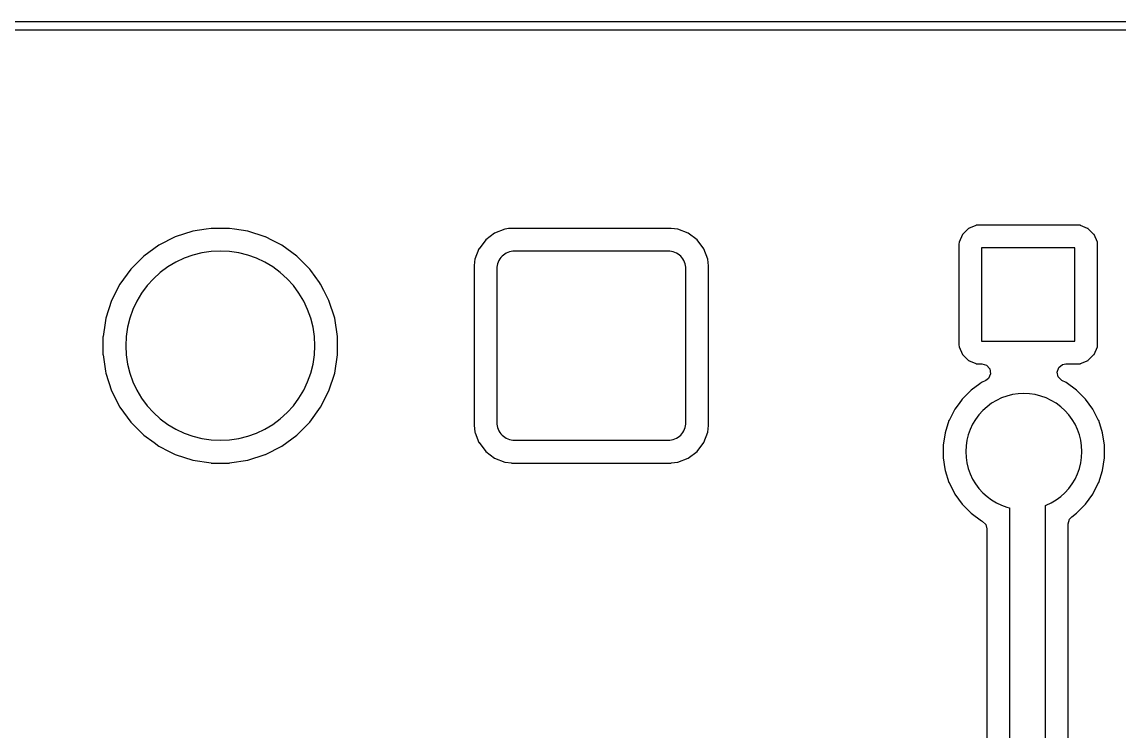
# Model space of a CAD drawing. Header units: metres. Extents: x 92.3 to 181.5, y -134.8 to -50.6.
# Drawn here: x 140.28 to 155.3, y -60.27 to -50.57 of the extents above; entities that cross this region are included whole.
import ezdxf

# ---------------------------------------------------------------- set-up
doc = ezdxf.new("R2010")
doc.units = ezdxf.units.M

msp = doc.modelspace()

# ---------------------------------------------------------------- linework, layer by layer
for points in [[(181.474, -50.571), (92.276, -50.571)], [(92.381, -50.8), (92.381, -134.55), (92.391, -134.6), (92.435, -134.65), (92.5, -134.669), (181.25, -134.669), (181.3, -134.659), (181.35, -134.615), (181.369, -134.55), (181.369, -50.8), (181.359, -50.75), (181.315, -50.7), (181.25, -50.681), (92.5, -50.681), (92.45, -50.691), (92.4, -50.735), (92.381, -50.8)], [(141.395, -54.873), (141.395, -54.873), (141.395, -54.873), (141.394, -54.874), (141.394, -54.874), (141.394, -54.874), (141.394, -54.874), (141.394, -54.874), (141.394, -54.874), (141.394, -54.874), (141.394, -55.126), (141.394, -55.126), (141.394, -55.126), (141.394, -55.126), (141.394, -55.126), (141.394, -55.126), (141.394, -55.126), (141.395, -55.127), (141.395, -55.127), (141.395, -55.127), (141.43, -55.348), (141.434, -55.376), (141.434, -55.376), (141.434, -55.376), (141.434, -55.376), (141.434, -55.376), (141.434, -55.376), (141.434, -55.376), (141.434, -55.376), (141.434, -55.376), (141.434, -55.376), (141.512, -55.616), (141.512, -55.616), (141.512, -55.616), (141.512, -55.616), (141.512, -55.616), (141.512, -55.616), (141.512, -55.616), (141.512, -55.616), (141.512, -55.617), (141.512, -55.617), (141.627, -55.841), (141.627, -55.841), (141.627, -55.841), (141.627, -55.841), (141.627, -55.841), (141.627, -55.841), (141.627, -55.842), (141.627, -55.842), (141.627, -55.842), (141.627, -55.842), (141.775, -56.046), (141.775, -56.046), (141.775, -56.046), (141.775, -56.046), (141.775, -56.046), (141.775, -56.046), (141.775, -56.046), (141.775, -56.046), (141.775, -56.046), (141.776, -56.046), (141.776, -56.046), (141.776, -56.046), (141.954, -56.224), (141.954, -56.224), (141.954, -56.224), (141.954, -56.225), (141.954, -56.225), (141.954, -56.225), (141.954, -56.225), (141.954, -56.225), (141.954, -56.225), (141.954, -56.225), (141.954, -56.225), (141.954, -56.225), (142.094, -56.326), (142.158, -56.373), (142.158, -56.373), (142.158, -56.373), (142.158, -56.373), (142.159, -56.373), (142.159, -56.373), (142.159, -56.373), (142.159, -56.373), (142.159, -56.373), (142.159, -56.373), (142.302, -56.446), (142.383, -56.488), (142.383, -56.488), (142.384, -56.488), (142.384, -56.488), (142.384, -56.488), (142.384, -56.488), (142.384, -56.488), (142.384, -56.488), (142.384, -56.488), (142.624, -56.566), (142.624, -56.566), (142.624, -56.566), (142.624, -56.566), (142.624, -56.566), (142.624, -56.566), (142.624, -56.566), (142.624, -56.566), (142.624, -56.566), (142.624, -56.566), (142.873, -56.605), (142.873, -56.605), (142.873, -56.605), (142.874, -56.606), (142.874, -56.606), (142.874, -56.606), (142.874, -56.606), (142.874, -56.606), (142.874, -56.606), (142.874, -56.606), (143.126, -56.606), (143.126, -56.606), (143.126, -56.606), (143.126, -56.606), (143.126, -56.606), (143.126, -56.606), (143.126, -56.606), (143.127, -56.605), (143.127, -56.605), (143.127, -56.605), (143.376, -56.566), (143.376, -56.566), (143.376, -56.566), (143.376, -56.566), (143.376, -56.566), (143.376, -56.566), (143.376, -56.566), (143.376, -56.566), (143.376, -56.566), (143.376, -56.566), (143.616, -56.488), (143.616, -56.488), (143.616, -56.488), (143.616, -56.488), (143.616, -56.488), (143.616, -56.488), (143.616, -56.488), (143.616, -56.488), (143.617, -56.488), (143.617, -56.488), (143.841, -56.373), (143.841, -56.373), (143.841, -56.373), (143.841, -56.373), (143.841, -56.373), (143.841, -56.373), (143.842, -56.373), (143.842, -56.373), (143.842, -56.373), (143.842, -56.373), (144.046, -56.225), (144.046, -56.225), (144.046, -56.225), (144.046, -56.225), (144.046, -56.225), (144.046, -56.225), (144.046, -56.225), (144.046, -56.224), (144.046, -56.224), (144.046, -56.224), (144.224, -56.046), (144.224, -56.046), (144.224, -56.046), (144.225, -56.046), (144.225, -56.046), (144.225, -56.046), (144.225, -56.046), (144.225, -56.046), (144.225, -56.046), (144.225, -56.046), (144.373, -55.842), (144.373, -55.842), (144.373, -55.842), (144.373, -55.842), (144.373, -55.841), (144.373, -55.841), (144.373, -55.841), (144.373, -55.841), (144.373, -55.841), (144.373, -55.841), (144.488, -55.617), (144.488, -55.617), (144.488, -55.616), (144.488, -55.616), (144.488, -55.616), (144.488, -55.616), (144.488, -55.616), (144.488, -55.616), (144.488, -55.616), (144.488, -55.616), (144.566, -55.376), (144.566, -55.376), (144.566, -55.376), (144.566, -55.376), (144.566, -55.376), (144.566, -55.376), (144.566, -55.376), (144.566, -55.376), (144.566, -55.376), (144.566, -55.376), (144.605, -55.127), (144.605, -55.127), (144.605, -55.127), (144.605, -55.126), (144.605, -55.126), (144.605, -55.126), (144.605, -55.126), (144.605, -55.126), (144.605, -55.126), (144.605, -55.126), (144.605, -54.874), (144.605, -54.874), (144.605, -54.874), (144.605, -54.874), (144.605, -54.874), (144.605, -54.874), (144.605, -54.874), (144.605, -54.873), (144.605, -54.873), (144.605, -54.873), (144.566, -54.624), (144.566, -54.624), (144.566, -54.624), (144.566, -54.624), (144.566, -54.624), (144.566, -54.624), (144.566, -54.624), (144.566, -54.624), (144.566, -54.624), (144.566, -54.624), (144.488, -54.384), (144.488, -54.384), (144.488, -54.384), (144.488, -54.384), (144.488, -54.384), (144.488, -54.384), (144.488, -54.384), (144.488, -54.383), (144.488, -54.383), (144.418, -54.246), (144.373, -54.159), (144.373, -54.159), (144.373, -54.159), (144.373, -54.159), (144.373, -54.159), (144.373, -54.159), (144.373, -54.158), (144.373, -54.158), (144.373, -54.158), (144.373, -54.158), (144.357, -54.137), (144.238, -53.973), (144.238, -53.973), (144.225, -53.954), (144.225, -53.954), (144.225, -53.954), (144.225, -53.954), (144.225, -53.954), (144.225, -53.954), (144.225, -53.954), (144.224, -53.954), (144.224, -53.954), (144.224, -53.954), (144.174, -53.903), (144.046, -53.776), (144.046, -53.776), (144.046, -53.776), (144.046, -53.775), (144.046, -53.775), (144.046, -53.775), (144.046, -53.775), (144.046, -53.775), (144.046, -53.775), (144.046, -53.775), (144.046, -53.775), (144.046, -53.775), (143.842, -53.627), (143.842, -53.627), (143.842, -53.627), (143.842, -53.627), (143.842, -53.627), (143.841, -53.627), (143.841, -53.627), (143.841, -53.627), (143.841, -53.627), (143.841, -53.627), (143.841, -53.627), (143.714, -53.562), (143.617, -53.512), (143.617, -53.512), (143.616, -53.512), (143.616, -53.512), (143.616, -53.512), (143.616, -53.512), (143.616, -53.512), (143.616, -53.512), (143.616, -53.512), (143.616, -53.512), (143.376, -53.434), (143.376, -53.434), (143.376, -53.434), (143.376, -53.434), (143.376, -53.434), (143.376, -53.434), (143.376, -53.434), (143.376, -53.434), (143.376, -53.434), (143.376, -53.434), (143.194, -53.405), (143.127, -53.395), (143.127, -53.395), (143.127, -53.395), (143.126, -53.395), (143.126, -53.395), (143.126, -53.395), (143.126, -53.395), (143.126, -53.395), (143.126, -53.395), (143.126, -53.395), (142.874, -53.395), (142.874, -53.395), (142.874, -53.395), (142.874, -53.395), (142.874, -53.395), (142.874, -53.395), (142.874, -53.395), (142.873, -53.395), (142.873, -53.395), (142.873, -53.395), (142.806, -53.405), (142.624, -53.434), (142.624, -53.434), (142.624, -53.434), (142.624, -53.434), (142.624, -53.434), (142.624, -53.434), (142.624, -53.434), (142.624, -53.434), (142.624, -53.434), (142.624, -53.434), (142.384, -53.512), (142.384, -53.512), (142.384, -53.512), (142.384, -53.512), (142.384, -53.512), (142.384, -53.512), (142.384, -53.512), (142.384, -53.512), (142.383, -53.512), (142.383, -53.512), (142.159, -53.627), (142.159, -53.627), (142.159, -53.627), (142.159, -53.627), (142.159, -53.627), (142.159, -53.627), (142.158, -53.627), (142.158, -53.627), (142.158, -53.627), (142.158, -53.627), (141.954, -53.775), (141.954, -53.775), (141.954, -53.775), (141.954, -53.775), (141.954, -53.775), (141.954, -53.775), (141.954, -53.775), (141.954, -53.775), (141.954, -53.775), (141.954, -53.776), (141.954, -53.776), (141.954, -53.776), (141.776, -53.954), (141.776, -53.954), (141.776, -53.954), (141.775, -53.954), (141.775, -53.954), (141.775, -53.954), (141.775, -53.954), (141.775, -53.954), (141.775, -53.954), (141.775, -53.954), (141.775, -53.954), (141.775, -53.954), (141.627, -54.158), (141.627, -54.158), (141.627, -54.158), (141.627, -54.158), (141.627, -54.159), (141.627, -54.159), (141.627, -54.159), (141.627, -54.159), (141.627, -54.159), (141.627, -54.159), (141.512, -54.383), (141.512, -54.383), (141.512, -54.384), (141.512, -54.384), (141.512, -54.384), (141.512, -54.384), (141.512, -54.384), (141.512, -54.384), (141.512, -54.384), (141.512, -54.384), (141.434, -54.624), (141.434, -54.624), (141.434, -54.624), (141.434, -54.624), (141.434, -54.624), (141.434, -54.624), (141.434, -54.624), (141.434, -54.624), (141.434, -54.624), (141.434, -54.624), (141.424, -54.689), (141.395, -54.873), (141.395, -54.873)], [(146.475, -53.906), (146.475, -53.906), (146.474, -53.907), (146.474, -53.907), (146.474, -53.907), (146.474, -53.907), (146.474, -56.093), (146.474, -56.093), (146.474, -56.093), (146.474, -56.093), (146.475, -56.094), (146.475, -56.094), (146.475, -56.094), (146.479, -56.132), (146.485, -56.182), (146.485, -56.182), (146.485, -56.182), (146.485, -56.183), (146.485, -56.183), (146.485, -56.183), (146.485, -56.183), (146.485, -56.183), (146.485, -56.183), (146.485, -56.183), (146.485, -56.183), (146.485, -56.183), (146.485, -56.183), (146.485, -56.183), (146.49, -56.194), (146.541, -56.324), (146.541, -56.324), (146.541, -56.324), (146.541, -56.324), (146.541, -56.325), (146.541, -56.325), (146.541, -56.325), (146.541, -56.325), (146.541, -56.325), (146.541, -56.325), (146.541, -56.325), (146.541, -56.325), (146.542, -56.325), (146.542, -56.325), (146.542, -56.325), (146.633, -56.446), (146.633, -56.446), (146.633, -56.446), (146.633, -56.446), (146.633, -56.446), (146.633, -56.446), (146.633, -56.446), (146.634, -56.446), (146.634, -56.447), (146.634, -56.447), (146.634, -56.447), (146.634, -56.447), (146.634, -56.447), (146.634, -56.447), (146.634, -56.447), (146.755, -56.538), (146.755, -56.538), (146.755, -56.538), (146.755, -56.539), (146.755, -56.539), (146.755, -56.539), (146.755, -56.539), (146.755, -56.539), (146.755, -56.539), (146.755, -56.539), (146.755, -56.539), (146.756, -56.539), (146.756, -56.539), (146.756, -56.539), (146.756, -56.539), (146.756, -56.539), (146.897, -56.595), (146.897, -56.595), (146.897, -56.595), (146.897, -56.595), (146.897, -56.595), (146.897, -56.595), (146.897, -56.595), (146.897, -56.595), (146.897, -56.595), (146.897, -56.595), (146.897, -56.595), (146.898, -56.595), (146.898, -56.595), (146.898, -56.595), (146.898, -56.595), (146.986, -56.605), (146.986, -56.606), (146.986, -56.606), (146.987, -56.606), (146.987, -56.606), (146.987, -56.606), (146.987, -56.606), (149.173, -56.606), (149.173, -56.606), (149.173, -56.606), (149.173, -56.606), (149.174, -56.606), (149.174, -56.606), (149.174, -56.605), (149.262, -56.595), (149.262, -56.595), (149.262, -56.595), (149.262, -56.595), (149.263, -56.595), (149.263, -56.595), (149.263, -56.595), (149.263, -56.595), (149.263, -56.595), (149.263, -56.595), (149.263, -56.595), (149.263, -56.595), (149.263, -56.595), (149.263, -56.595), (149.263, -56.595), (149.404, -56.539), (149.404, -56.539), (149.404, -56.539), (149.404, -56.539), (149.405, -56.539), (149.405, -56.539), (149.405, -56.539), (149.405, -56.539), (149.405, -56.539), (149.405, -56.539), (149.405, -56.539), (149.405, -56.539), (149.405, -56.538), (149.405, -56.538), (149.405, -56.538), (149.526, -56.447), (149.526, -56.447), (149.526, -56.447), (149.526, -56.447), (149.526, -56.447), (149.526, -56.447), (149.526, -56.447), (149.526, -56.446), (149.527, -56.446), (149.527, -56.446), (149.527, -56.446), (149.527, -56.446), (149.527, -56.446), (149.527, -56.446), (149.527, -56.446), (149.618, -56.325), (149.618, -56.325), (149.618, -56.325), (149.619, -56.325), (149.619, -56.325), (149.619, -56.325), (149.619, -56.325), (149.619, -56.325), (149.619, -56.325), (149.619, -56.325), (149.619, -56.325), (149.619, -56.324), (149.619, -56.324), (149.619, -56.324), (149.619, -56.324), (149.675, -56.183), (149.675, -56.183), (149.675, -56.183), (149.675, -56.183), (149.675, -56.183), (149.675, -56.183), (149.675, -56.183), (149.675, -56.183), (149.675, -56.183), (149.675, -56.183), (149.675, -56.183), (149.675, -56.182), (149.675, -56.182), (149.675, -56.182), (149.675, -56.182), (149.685, -56.094), (149.685, -56.094), (149.685, -56.094), (149.685, -56.093), (149.685, -56.093), (149.685, -56.093), (149.685, -56.093), (149.685, -53.907), (149.685, -53.907), (149.685, -53.907), (149.685, -53.907), (149.685, -53.906), (149.685, -53.906), (149.685, -53.906), (149.675, -53.818), (149.675, -53.818), (149.675, -53.818), (149.675, -53.818), (149.675, -53.817), (149.675, -53.817), (149.675, -53.817), (149.675, -53.817), (149.675, -53.817), (149.675, -53.817), (149.675, -53.817), (149.675, -53.817), (149.675, -53.817), (149.675, -53.817), (149.675, -53.817), (149.619, -53.676), (149.619, -53.676), (149.619, -53.676), (149.619, -53.676), (149.619, -53.676), (149.619, -53.675), (149.619, -53.675), (149.619, -53.675), (149.619, -53.675), (149.619, -53.675), (149.619, -53.675), (149.619, -53.675), (149.619, -53.675), (149.618, -53.675), (149.618, -53.675), (149.618, -53.675), (149.527, -53.554), (149.527, -53.554), (149.527, -53.554), (149.527, -53.554), (149.527, -53.554), (149.527, -53.554), (149.527, -53.554), (149.526, -53.554), (149.526, -53.553), (149.526, -53.553), (149.526, -53.553), (149.526, -53.553), (149.526, -53.553), (149.526, -53.553), (149.526, -53.553), (149.405, -53.462), (149.405, -53.462), (149.405, -53.462), (149.405, -53.461), (149.405, -53.461), (149.405, -53.461), (149.405, -53.461), (149.405, -53.461), (149.405, -53.461), (149.405, -53.461), (149.405, -53.461), (149.404, -53.461), (149.404, -53.461), (149.404, -53.461), (149.404, -53.461), (149.263, -53.405), (149.263, -53.405), (149.263, -53.405), (149.263, -53.405), (149.263, -53.405), (149.263, -53.405), (149.263, -53.405), (149.263, -53.405), (149.263, -53.405), (149.263, -53.405), (149.263, -53.405), (149.262, -53.405), (149.262, -53.405), (149.262, -53.405), (149.262, -53.405), (149.217, -53.4), (149.174, -53.395), (149.174, -53.395), (149.174, -53.395), (149.173, -53.395), (149.173, -53.395), (149.173, -53.395), (149.173, -53.395), (146.987, -53.395), (146.987, -53.395), (146.987, -53.395), (146.987, -53.395), (146.986, -53.395), (146.986, -53.395), (146.986, -53.395), (146.947, -53.399), (146.898, -53.405), (146.898, -53.405), (146.898, -53.405), (146.898, -53.405), (146.897, -53.405), (146.897, -53.405), (146.897, -53.405), (146.897, -53.405), (146.897, -53.405), (146.897, -53.405), (146.897, -53.405), (146.897, -53.405), (146.897, -53.405), (146.897, -53.405), (146.897, -53.405), (146.756, -53.461), (146.756, -53.461), (146.756, -53.461), (146.756, -53.461), (146.755, -53.461), (146.755, -53.461), (146.755, -53.461), (146.755, -53.461), (146.755, -53.461), (146.755, -53.461), (146.755, -53.461), (146.755, -53.461), (146.755, -53.462), (146.755, -53.462), (146.755, -53.462), (146.634, -53.553), (146.634, -53.553), (146.634, -53.553), (146.634, -53.553), (146.634, -53.553), (146.634, -53.553), (146.634, -53.553), (146.634, -53.554), (146.633, -53.554), (146.633, -53.554), (146.633, -53.554), (146.633, -53.554), (146.633, -53.554), (146.633, -53.554), (146.633, -53.554), (146.542, -53.675), (146.542, -53.675), (146.542, -53.675), (146.541, -53.675), (146.541, -53.675), (146.541, -53.675), (146.541, -53.675), (146.541, -53.675), (146.541, -53.675), (146.541, -53.675), (146.541, -53.675), (146.541, -53.676), (146.541, -53.676), (146.541, -53.676), (146.541, -53.676), (146.485, -53.817), (146.485, -53.817), (146.485, -53.817), (146.485, -53.817), (146.485, -53.817), (146.485, -53.817), (146.485, -53.817), (146.485, -53.817), (146.485, -53.817), (146.485, -53.817), (146.485, -53.817), (146.485, -53.818), (146.485, -53.818), (146.485, -53.818), (146.485, -53.818), (146.481, -53.852), (146.475, -53.906), (146.475, -53.906)], [(154.606, -60.926), (154.606, -57.438), (154.625, -57.373), (154.655, -57.341), (154.72, -57.293), (154.72, -57.293), (154.72, -57.293), (154.72, -57.293), (154.72, -57.293), (154.72, -57.293), (154.72, -57.293), (154.72, -57.293), (154.72, -57.293), (154.72, -57.293), (154.843, -57.17), (154.843, -57.17), (154.843, -57.17), (154.843, -57.17), (154.843, -57.17), (154.843, -57.17), (154.843, -57.17), (154.843, -57.17), (154.843, -57.17), (154.843, -57.17), (154.945, -57.03), (154.945, -57.03), (154.945, -57.03), (154.945, -57.029), (154.945, -57.029), (154.945, -57.029), (154.946, -57.029), (154.946, -57.029), (154.946, -57.029), (154.946, -57.029), (155.024, -56.875), (155.024, -56.875), (155.024, -56.875), (155.024, -56.874), (155.024, -56.874), (155.024, -56.874), (155.025, -56.874), (155.025, -56.874), (155.025, -56.874), (155.025, -56.874), (155.078, -56.709), (155.078, -56.709), (155.078, -56.709), (155.078, -56.709), (155.078, -56.709), (155.078, -56.709), (155.078, -56.709), (155.078, -56.709), (155.078, -56.709), (155.078, -56.708), (155.105, -56.537), (155.105, -56.537), (155.105, -56.537), (155.105, -56.537), (155.105, -56.537), (155.105, -56.537), (155.105, -56.537), (155.105, -56.537), (155.105, -56.537), (155.105, -56.537), (155.105, -56.363), (155.105, -56.363), (155.105, -56.363), (155.105, -56.363), (155.105, -56.363), (155.105, -56.363), (155.105, -56.363), (155.105, -56.363), (155.105, -56.363), (155.105, -56.363), (155.078, -56.192), (155.078, -56.191), (155.078, -56.191), (155.078, -56.191), (155.078, -56.191), (155.078, -56.191), (155.078, -56.191), (155.078, -56.191), (155.078, -56.191), (155.078, -56.191), (155.025, -56.026), (155.025, -56.026), (155.025, -56.026), (155.025, -56.026), (155.024, -56.026), (155.024, -56.026), (155.024, -56.026), (155.024, -56.025), (155.024, -56.025), (155.024, -56.025), (154.946, -55.871), (154.946, -55.871), (154.946, -55.871), (154.946, -55.871), (154.945, -55.871), (154.945, -55.871), (154.945, -55.871), (154.945, -55.87), (154.945, -55.87), (154.945, -55.87), (154.843, -55.73), (154.843, -55.73), (154.843, -55.73), (154.843, -55.73), (154.843, -55.73), (154.843, -55.73), (154.843, -55.73), (154.843, -55.73), (154.843, -55.73), (154.843, -55.73), (154.72, -55.607), (154.72, -55.607), (154.72, -55.607), (154.72, -55.607), (154.72, -55.607), (154.72, -55.607), (154.72, -55.607), (154.72, -55.607), (154.72, -55.607), (154.72, -55.607), (154.58, -55.505), (154.58, -55.505), (154.58, -55.505), (154.579, -55.505), (154.579, -55.505), (154.579, -55.505), (154.579, -55.504), (154.579, -55.504), (154.579, -55.504), (154.579, -55.504), (154.521, -55.475), (154.472, -55.428), (154.456, -55.363), (154.478, -55.3), (154.53, -55.258), (154.575, -55.25), (154.749, -55.25), (154.749, -55.25), (154.749, -55.25), (154.749, -55.25), (154.749, -55.25), (154.749, -55.25), (154.749, -55.25), (154.749, -55.25), (154.749, -55.25), (154.775, -55.247), (154.775, -55.247), (154.775, -55.247), (154.775, -55.246), (154.775, -55.246), (154.775, -55.246), (154.775, -55.246), (154.775, -55.246), (154.775, -55.246), (154.775, -55.246), (154.776, -55.246), (154.776, -55.246), (154.776, -55.246), (154.776, -55.246), (154.776, -55.246), (154.776, -55.246), (154.776, -55.246), (154.879, -55.201), (154.879, -55.201), (154.879, -55.201), (154.879, -55.201), (154.879, -55.201), (154.879, -55.201), (154.879, -55.201), (154.879, -55.2), (154.879, -55.2), (154.88, -55.2), (154.88, -55.2), (154.88, -55.2), (154.88, -55.2), (154.88, -55.2), (154.88, -55.2), (154.88, -55.2), (154.88, -55.2), (154.88, -55.2), (154.88, -55.2), (154.88, -55.2), (154.96, -55.12), (154.96, -55.12), (154.96, -55.12), (154.96, -55.12), (154.96, -55.12), (154.96, -55.12), (154.96, -55.12), (154.96, -55.12), (154.96, -55.12), (154.96, -55.12), (154.96, -55.12), (154.96, -55.119), (154.96, -55.119), (154.961, -55.119), (154.961, -55.119), (154.961, -55.119), (154.961, -55.119), (154.961, -55.119), (154.961, -55.119), (154.961, -55.119), (155.006, -55.016), (155.006, -55.016), (155.006, -55.016), (155.006, -55.016), (155.006, -55.016), (155.006, -55.016), (155.006, -55.016), (155.006, -55.015), (155.006, -55.015), (155.006, -55.015), (155.006, -55.015), (155.006, -55.015), (155.006, -55.015), (155.007, -55.015), (155.007, -55.015), (155.007, -55.015), (155.007, -55.015), (155.009, -54.989), (155.009, -54.989), (155.009, -54.989), (155.009, -54.989), (155.009, -54.989), (155.009, -54.989), (155.009, -54.989), (155.009, -54.21), (155.009, -53.611), (155.009, -53.611), (155.009, -53.611), (155.009, -53.611), (155.009, -53.611), (155.009, -53.611), (155.009, -53.611), (155.009, -53.611), (155.009, -53.611), (155.009, -53.611), (155.009, -53.611), (155.009, -53.611), (155.007, -53.585), (155.007, -53.585), (155.007, -53.585), (155.007, -53.585), (155.006, -53.585), (155.006, -53.585), (155.006, -53.585), (155.006, -53.585), (155.006, -53.585), (155.006, -53.585), (155.006, -53.585), (155.006, -53.584), (155.006, -53.584), (155.006, -53.584), (155.006, -53.584), (155.006, -53.584), (155.006, -53.584), (155.006, -53.584), (154.961, -53.481), (154.961, -53.481), (154.961, -53.481), (154.961, -53.481), (154.961, -53.481), (154.961, -53.481), (154.961, -53.481), (154.96, -53.481), (154.96, -53.481), (154.96, -53.48), (154.96, -53.48), (154.96, -53.48), (154.96, -53.48), (154.96, -53.48), (154.96, -53.48), (154.96, -53.48), (154.96, -53.48), (154.96, -53.48), (154.96, -53.48), (154.96, -53.48), (154.88, -53.4), (154.88, -53.4), (154.88, -53.4), (154.88, -53.4), (154.88, -53.4), (154.88, -53.4), (154.88, -53.4), (154.88, -53.4), (154.88, -53.4), (154.88, -53.4), (154.88, -53.4), (154.879, -53.4), (154.879, -53.4), (154.879, -53.399), (154.879, -53.399), (154.879, -53.399), (154.879, -53.399), (154.879, -53.399), (154.879, -53.399), (154.879, -53.399), (154.869, -53.395), (154.776, -53.354), (154.776, -53.354), (154.776, -53.354), (154.776, -53.354), (154.776, -53.354), (154.776, -53.354), (154.776, -53.354), (154.775, -53.354), (154.775, -53.354), (154.775, -53.354), (154.775, -53.354), (154.775, -53.354), (154.775, -53.354), (154.775, -53.353), (154.775, -53.353), (154.775, -53.353), (154.775, -53.353), (154.749, -53.351), (154.749, -53.351), (154.749, -53.351), (154.749, -53.351), (154.749, -53.351), (154.749, -53.351), (154.749, -53.351), (153.371, -53.351), (153.371, -53.351), (153.371, -53.351), (153.371, -53.351), (153.371, -53.351), (153.371, -53.351), (153.371, -53.351), (153.371, -53.351), (153.371, -53.351), (153.371, -53.351), (153.345, -53.353), (153.345, -53.353), (153.345, -53.353), (153.345, -53.353), (153.345, -53.354), (153.345, -53.354), (153.345, -53.354), (153.345, -53.354), (153.345, -53.354), (153.345, -53.354), (153.345, -53.354), (153.344, -53.354), (153.344, -53.354), (153.344, -53.354), (153.344, -53.354), (153.344, -53.354), (153.344, -53.354), (153.344, -53.354), (153.344, -53.354), (153.241, -53.399), (153.241, -53.399), (153.241, -53.399), (153.241, -53.399), (153.241, -53.399), (153.241, -53.399), (153.241, -53.399), (153.241, -53.4), (153.241, -53.4), (153.24, -53.4), (153.24, -53.4), (153.24, -53.4), (153.24, -53.4), (153.24, -53.4), (153.24, -53.4), (153.24, -53.4), (153.24, -53.4), (153.24, -53.4), (153.24, -53.4), (153.24, -53.4), (153.16, -53.48), (153.16, -53.48), (153.16, -53.48), (153.16, -53.48), (153.16, -53.48), (153.16, -53.48), (153.16, -53.48), (153.16, -53.48), (153.16, -53.48), (153.16, -53.48), (153.16, -53.48), (153.16, -53.481), (153.16, -53.481), (153.159, -53.481), (153.159, -53.481), (153.159, -53.481), (153.159, -53.481), (153.159, -53.481), (153.159, -53.481), (153.159, -53.481), (153.114, -53.584), (153.114, -53.584), (153.114, -53.584), (153.114, -53.584), (153.114, -53.584), (153.114, -53.584), (153.114, -53.584), (153.114, -53.585), (153.114, -53.585), (153.114, -53.585), (153.114, -53.585), (153.114, -53.585), (153.113, -53.585), (153.113, -53.585), (153.113, -53.585), (153.113, -53.585), (153.113, -53.585), (153.11, -53.611), (153.11, -53.611), (153.11, -53.611), (153.11, -53.611), (153.11, -53.611), (153.11, -53.611), (153.11, -53.611), (153.11, -54.989), (153.11, -54.989), (153.11, -54.989), (153.11, -54.989), (153.11, -54.989), (153.11, -54.989), (153.11, -54.989), (153.11, -54.989), (153.11, -54.989), (153.11, -54.989), (153.113, -55.015), (153.113, -55.015), (153.113, -55.015), (153.113, -55.015), (153.114, -55.015), (153.114, -55.015), (153.114, -55.015), (153.114, -55.015), (153.114, -55.015), (153.114, -55.015), (153.114, -55.015), (153.114, -55.016), (153.114, -55.016), (153.114, -55.016), (153.114, -55.016), (153.114, -55.016), (153.114, -55.016), (153.114, -55.016), (153.114, -55.016), (153.159, -55.119), (153.159, -55.119), (153.159, -55.119), (153.159, -55.119), (153.159, -55.119), (153.159, -55.119), (153.159, -55.119), (153.16, -55.119), (153.16, -55.119), (153.16, -55.12), (153.16, -55.12), (153.16, -55.12), (153.16, -55.12), (153.16, -55.12), (153.16, -55.12), (153.16, -55.12), (153.16, -55.12), (153.16, -55.12), (153.16, -55.12), (153.16, -55.12), (153.16, -55.12), (153.24, -55.2), (153.24, -55.2), (153.24, -55.2), (153.24, -55.2), (153.24, -55.2), (153.24, -55.2), (153.24, -55.2), (153.24, -55.2), (153.24, -55.2), (153.24, -55.2), (153.24, -55.2), (153.241, -55.2), (153.241, -55.2), (153.241, -55.201), (153.241, -55.201), (153.241, -55.201), (153.241, -55.201), (153.241, -55.201), (153.241, -55.201), (153.241, -55.201), (153.344, -55.246), (153.344, -55.246), (153.344, -55.246), (153.344, -55.246), (153.344, -55.246), (153.344, -55.246), (153.344, -55.246), (153.345, -55.246), (153.345, -55.246), (153.345, -55.246), (153.345, -55.246), (153.345, -55.246), (153.345, -55.246), (153.345, -55.247), (153.345, -55.247), (153.345, -55.247), (153.345, -55.247), (153.371, -55.25), (153.371, -55.25), (153.371, -55.25), (153.371, -55.25), (153.371, -55.25), (153.371, -55.25), (153.371, -55.25), (153.425, -55.25), (153.49, -55.269), (153.533, -55.319), (153.543, -55.385), (153.515, -55.447), (153.479, -55.475), (153.421, -55.504), (153.421, -55.504), (153.421, -55.504), (153.421, -55.504), (153.421, -55.505), (153.421, -55.505), (153.421, -55.505), (153.42, -55.505), (153.42, -55.505), (153.42, -55.505), (153.396, -55.523), (153.28, -55.607), (153.28, -55.607), (153.28, -55.607), (153.28, -55.607), (153.28, -55.607), (153.28, -55.607), (153.28, -55.607), (153.28, -55.607), (153.28, -55.607), (153.157, -55.73), (153.157, -55.73), (153.157, -55.73), (153.157, -55.73), (153.157, -55.73), (153.157, -55.73), (153.157, -55.73), (153.157, -55.73), (153.157, -55.73), (153.157, -55.73), (153.113, -55.79), (153.055, -55.87), (153.055, -55.87), (153.055, -55.87), (153.055, -55.871), (153.055, -55.871), (153.055, -55.871), (153.054, -55.871), (153.054, -55.871), (153.054, -55.871), (153.054, -55.871), (152.976, -56.025), (152.976, -56.025), (152.976, -56.025), (152.976, -56.026), (152.976, -56.026), (152.976, -56.026), (152.975, -56.026), (152.975, -56.026), (152.975, -56.026), (152.975, -56.026), (152.922, -56.191), (152.922, -56.191), (152.922, -56.191), (152.922, -56.191), (152.922, -56.191), (152.922, -56.191), (152.922, -56.191), (152.922, -56.191), (152.922, -56.191), (152.922, -56.192), (152.895, -56.363), (152.895, -56.363), (152.895, -56.363), (152.894, -56.363), (152.894, -56.363), (152.894, -56.363), (152.894, -56.363), (152.894, -56.363), (152.894, -56.363), (152.894, -56.363), (152.894, -56.537), (152.894, -56.537), (152.894, -56.537), (152.894, -56.537), (152.894, -56.537), (152.894, -56.537), (152.894, -56.537), (152.895, -56.537), (152.895, -56.537), (152.895, -56.537), (152.918, -56.687), (152.922, -56.708), (152.922, -56.709), (152.922, -56.709), (152.922, -56.709), (152.922, -56.709), (152.922, -56.709), (152.922, -56.709), (152.922, -56.709), (152.922, -56.709), (152.922, -56.709), (152.975, -56.874), (152.975, -56.874), (152.975, -56.874), (152.975, -56.874), (152.976, -56.874), (152.976, -56.874), (152.976, -56.874), (152.976, -56.875), (152.976, -56.875), (152.976, -56.875), (153.054, -57.029), (153.054, -57.029), (153.054, -57.029), (153.054, -57.029), (153.055, -57.029), (153.055, -57.029), (153.055, -57.029), (153.055, -57.03), (153.055, -57.03), (153.055, -57.03), (153.157, -57.17), (153.157, -57.17), (153.157, -57.17), (153.157, -57.17), (153.157, -57.17), (153.157, -57.17), (153.157, -57.17), (153.157, -57.17), (153.157, -57.17), (153.157, -57.17), (153.28, -57.293), (153.28, -57.293), (153.28, -57.293), (153.28, -57.293), (153.28, -57.293), (153.28, -57.293), (153.28, -57.293), (153.28, -57.293), (153.28, -57.293), (153.28, -57.293), (153.42, -57.395), (153.42, -57.395), (153.42, -57.395), (153.421, -57.395), (153.421, -57.395), (153.421, -57.395), (153.421, -57.396), (153.421, -57.396), (153.421, -57.396), (153.421, -57.396), (153.429, -57.4), (153.478, -57.446), (153.494, -57.507), (153.494, -60.926)], [(144.295, -55), (144.289, -54.873), (144.27, -54.747), (144.239, -54.624), (144.196, -54.504), (144.142, -54.39), (144.077, -54.281), (144.001, -54.178), (143.916, -54.084), (143.822, -53.999), (143.719, -53.923), (143.61, -53.858), (143.496, -53.804), (143.376, -53.761), (143.253, -53.73), (143.127, -53.711), (143, -53.705), (142.873, -53.711), (142.747, -53.73), (142.624, -53.761), (142.504, -53.804), (142.39, -53.858), (142.281, -53.923), (142.178, -53.999), (142.084, -54.084), (141.999, -54.178), (141.923, -54.281), (141.858, -54.39), (141.804, -54.504), (141.761, -54.624), (141.73, -54.747), (141.711, -54.873), (141.705, -55), (141.711, -55.127), (141.73, -55.253), (141.761, -55.376), (141.804, -55.496), (141.858, -55.61), (141.923, -55.719), (141.999, -55.822), (142.084, -55.916), (142.178, -56.001), (142.281, -56.077), (142.39, -56.142), (142.504, -56.196), (142.624, -56.239), (142.747, -56.27), (142.873, -56.289), (143, -56.295), (143.127, -56.289), (143.253, -56.27), (143.376, -56.239), (143.496, -56.196), (143.61, -56.142), (143.719, -56.077), (143.822, -56.001), (143.916, -55.916), (144.001, -55.822), (144.077, -55.719), (144.142, -55.61), (144.196, -55.496), (144.239, -55.376), (144.27, -55.253), (144.289, -55.127), (144.295, -55)], [(149.375, -56.05), (149.375, -53.95), (149.374, -53.926), (149.37, -53.902), (149.364, -53.879), (149.356, -53.856), (149.346, -53.835), (149.334, -53.814), (149.319, -53.795), (149.303, -53.777), (149.285, -53.761), (149.266, -53.746), (149.245, -53.734), (149.224, -53.724), (149.201, -53.716), (149.178, -53.71), (149.154, -53.706), (149.13, -53.705), (147.03, -53.705), (147.006, -53.706), (146.982, -53.71), (146.959, -53.716), (146.936, -53.724), (146.915, -53.734), (146.894, -53.746), (146.875, -53.761), (146.857, -53.777), (146.841, -53.795), (146.826, -53.814), (146.814, -53.835), (146.804, -53.856), (146.796, -53.879), (146.79, -53.902), (146.786, -53.926), (146.785, -53.95), (146.785, -56.05), (146.786, -56.074), (146.79, -56.098), (146.796, -56.121), (146.804, -56.144), (146.814, -56.165), (146.826, -56.186), (146.841, -56.205), (146.857, -56.223), (146.875, -56.239), (146.894, -56.254), (146.915, -56.266), (146.936, -56.276), (146.959, -56.284), (146.982, -56.29), (147.006, -56.294), (147.03, -56.295), (149.13, -56.295), (149.154, -56.294), (149.178, -56.29), (149.201, -56.284), (149.224, -56.276), (149.245, -56.266), (149.266, -56.254), (149.285, -56.239), (149.303, -56.223), (149.319, -56.205), (149.334, -56.186), (149.346, -56.165), (149.356, -56.144), (149.364, -56.121), (149.37, -56.098), (149.374, -56.074), (149.375, -56.05)], [(153.421, -54.939), (154.699, -54.939), (154.699, -53.661), (153.421, -53.661), (153.421, -54.939)], [(154.295, -61.191), (154.295, -57.191), (154.295, -57.191), (154.295, -57.191), (154.295, -57.191), (154.295, -57.191), (154.295, -57.191), (154.295, -57.191), (154.295, -57.191), (154.295, -57.19), (154.295, -57.19), (154.295, -57.19), (154.295, -57.19), (154.295, -57.19), (154.295, -57.19), (154.295, -57.19), (154.295, -57.19), (154.295, -57.19), (154.295, -57.19), (154.295, -57.19), (154.295, -57.189), (154.296, -57.189), (154.296, -57.189), (154.296, -57.189), (154.296, -57.189), (154.296, -57.189), (154.296, -57.189), (154.296, -57.189), (154.296, -57.189), (154.296, -57.189), (154.296, -57.188), (154.296, -57.188), (154.296, -57.188), (154.296, -57.188), (154.296, -57.188), (154.296, -57.188), (154.296, -57.188), (154.296, -57.188), (154.296, -57.188), (154.297, -57.188), (154.297, -57.188), (154.297, -57.188), (154.297, -57.188), (154.297, -57.188), (154.297, -57.187), (154.297, -57.187), (154.297, -57.187), (154.297, -57.187), (154.297, -57.187), (154.297, -57.187), (154.297, -57.187), (154.298, -57.187), (154.298, -57.187), (154.298, -57.187), (154.298, -57.187), (154.298, -57.187), (154.298, -57.187), (154.298, -57.187), (154.298, -57.187), (154.298, -57.187), (154.298, -57.187), (154.298, -57.187), (154.298, -57.187), (154.304, -57.184), (154.375, -57.151), (154.442, -57.111), (154.504, -57.065), (154.562, -57.012), (154.615, -56.954), (154.661, -56.892), (154.701, -56.825), (154.734, -56.754), (154.761, -56.681), (154.78, -56.605), (154.791, -56.528), (154.795, -56.45), (154.791, -56.372), (154.78, -56.295), (154.761, -56.219), (154.734, -56.146), (154.701, -56.075), (154.661, -56.008), (154.615, -55.946), (154.562, -55.888), (154.504, -55.835), (154.442, -55.789), (154.375, -55.749), (154.304, -55.716), (154.231, -55.689), (154.155, -55.67), (154.078, -55.659), (154, -55.655), (153.922, -55.659), (153.845, -55.67), (153.769, -55.689), (153.696, -55.716), (153.625, -55.749), (153.558, -55.789), (153.496, -55.835), (153.438, -55.888), (153.385, -55.946), (153.339, -56.008), (153.299, -56.075), (153.266, -56.146), (153.239, -56.219), (153.22, -56.295), (153.209, -56.372), (153.205, -56.45), (153.209, -56.528), (153.22, -56.605), (153.239, -56.681), (153.266, -56.754), (153.299, -56.825), (153.339, -56.892), (153.385, -56.954), (153.438, -57.012), (153.496, -57.065), (153.558, -57.111), (153.625, -57.151), (153.696, -57.184), (153.769, -57.211), (153.801, -57.219), (153.801, -57.219), (153.801, -57.219), (153.801, -57.219), (153.802, -57.219), (153.802, -57.219), (153.802, -57.219), (153.802, -57.219), (153.802, -57.219), (153.802, -57.219), (153.802, -57.219), (153.802, -57.219), (153.802, -57.219), (153.802, -57.219), (153.802, -57.219), (153.802, -57.219), (153.803, -57.219), (153.803, -57.219), (153.803, -57.219), (153.803, -57.22), (153.803, -57.22), (153.803, -57.22), (153.803, -57.22), (153.803, -57.22), (153.803, -57.22), (153.803, -57.22), (153.803, -57.22), (153.803, -57.22), (153.803, -57.22), (153.804, -57.22), (153.804, -57.22), (153.804, -57.22), (153.804, -57.22), (153.804, -57.22), (153.804, -57.221), (153.804, -57.221), (153.804, -57.221), (153.804, -57.221), (153.804, -57.221), (153.804, -57.221), (153.804, -57.221), (153.804, -57.221), (153.804, -57.221), (153.804, -57.221), (153.804, -57.221), (153.804, -57.221), (153.804, -57.221), (153.804, -57.222), (153.804, -57.222), (153.805, -57.222), (153.805, -57.222), (153.805, -57.222), (153.805, -57.222), (153.805, -57.222), (153.805, -57.222), (153.805, -57.222), (153.805, -57.222), (153.805, -57.222), (153.805, -57.223), (153.805, -57.223), (153.805, -57.223), (153.805, -57.223), (153.805, -57.223), (153.805, -57.223), (153.805, -57.223), (153.805, -57.223), (153.805, -57.223), (153.805, -57.223), (153.805, -57.223), (153.805, -57.224), (153.805, -61.191)]]:
    msp.add_lwpolyline(points)

doc.saveas('drawing.dxf')
